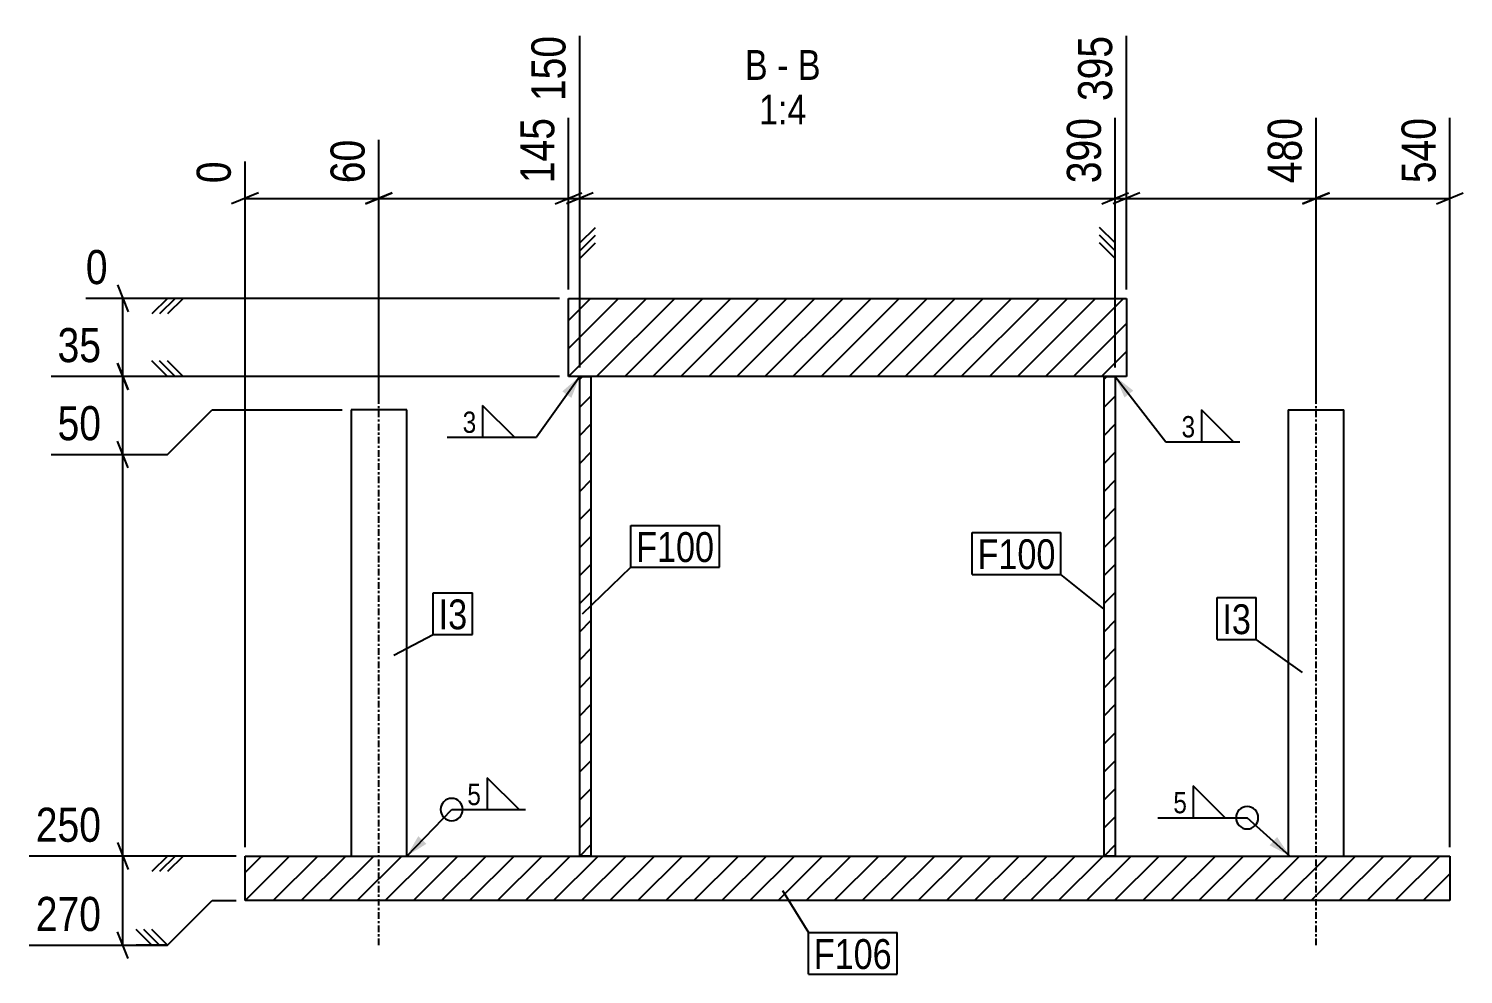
# Model space of a CAD drawing. Header units: millimetres. Extents: x 9 to 44046, y 10 to 1738.
# Drawn here: x 9 to 652, y 10 to 434 of the extents above; entities that cross this region are included whole.
import ezdxf

# ---------------------------------------------------------------- set-up
doc = ezdxf.new("R2010")
doc.units = ezdxf.units.MM
doc.linetypes.add('DXK_LINE_DOT2', pattern=[3.9198, 1.9599, -1.9599])
doc.linetypes.add('DXK_LINE_DOT3', pattern=[5.9187, 2.979, -0.9799, 0.9799, -0.9799])
for name, color, linetype in [('MÅLSÆTNING', 7, 'Continuous'), ('STÅL', 7, 'Continuous'), ('TEKST', 7, 'Continuous')]:
    doc.layers.add(name, color=color, linetype=linetype)
doc.styles.add('Arial Narrow', font='ARIALN.TTF', dxfattribs={"height": 0.2})

msp = doc.modelspace()

# ---------------------------------------------------------------- hatches: boundary and pattern name
at = {"layer": 'STÅL', "linetype": 'Continuous'}
h = msp.add_hatch(dxfattribs=at)
h.set_pattern_fill('', scale=2.8, style=0, pattern_type=0)
h.set_pattern_definition([(45, (251.279, 277.624), (-6.28618, 6.28618), [])])
h.paths.add_polyline_path([(251.28, 312.62), (251.28, 277.62), (501.28, 277.62), (501.28, 312.62)])
h = msp.add_hatch(dxfattribs=at)
h.set_pattern_fill('', scale=2.8, style=0, pattern_type=0)
h.set_pattern_definition([(45, (256.2846, 62.624), (-6.28618, 6.28618), [])])
h.paths.add_polyline_path([(256.28, 277.62), (256.28, 62.62), (261.28, 62.62), (261.28, 277.62)])
h = msp.add_hatch(dxfattribs=at)
h.set_pattern_fill('', scale=2.8, style=0, pattern_type=0)
h.set_pattern_definition([(45, (491.279, 62.624), (-6.28618, 6.28618), [])])
h.paths.add_polyline_path([(491.28, 277.62), (491.28, 62.62), (496.28, 62.62), (496.28, 277.62)])
h = msp.add_hatch(dxfattribs=at)
h.set_pattern_fill('', scale=2.8, style=0, pattern_type=0)
h.set_pattern_definition([(45, (106.279, 42.624), (-6.28618, 6.28618), [])])
h.paths.add_polyline_path([(106.28, 62.62), (106.28, 42.62), (646.28, 42.62), (646.28, 62.62)])
at = {"layer": 'TEKST', "linetype": 'Continuous'}
for points in [[(248.46, 270.92), (256.28, 277.62), (252.53, 268.02)], [(500.43, 268.19), (496.28, 277.62), (504.38, 271.25)], [(187.53, 68.08), (178.78, 62.62), (183.93, 71.55)], [(568.81, 71.16), (574.6, 62.62), (565.48, 67.43)]]:
    msp.add_hatch(color=3, dxfattribs=at).paths.add_polyline_path(points)

# ---------------------------------------------------------------- linework, layer by layer
at = {"layer": 'MÅLSÆTNING', "color": 7, "linetype": 'Continuous'}
for p, q in [((256.28, 281.62), (256.28, 430.31)), ((501.28, 316.62), (501.28, 430.31)), ((501.28, 316.62), (501.28, 430.31)), ((251.28, 316.62), (251.28, 393.51)), ((251.28, 316.62), (251.28, 393.51)), ((496.28, 281.62), (496.28, 393.51)), ((496.28, 281.62), (496.28, 393.51)), ((586.28, 266.62), (586.28, 393.51)), ((646.28, 66.62), (646.28, 393.51)), ((166.28, 266.62), (166.28, 383.76)), ((166.28, 266.62), (166.28, 383.76)), ((106.28, 66.62), (106.28, 374.01)), ((112.28, 359.86), (100.28, 355.06)), ((106.28, 357.46), (166.28, 357.46)), ((172.28, 359.86), (160.28, 355.06)), ((160.28, 355.06), (172.28, 359.86)), ((166.28, 357.46), (251.28, 357.46)), ((245.28, 355.06), (257.28, 359.86)), ((245.28, 355.06), (257.28, 359.86)), ((262.28, 359.86), (250.28, 355.06)), ((262.28, 359.86), (250.28, 355.06)), ((251.28, 357.46), (256.28, 357.46)), ((256.28, 357.46), (496.28, 357.46)), ((490.28, 355.06), (502.28, 359.86)), ((490.28, 355.06), (502.28, 359.86)), ((507.28, 359.86), (495.28, 355.06)), ((507.28, 359.86), (495.28, 355.06)), ((496.28, 357.46), (501.28, 357.46)), ((501.28, 357.46), (586.28, 357.46)), ((580.28, 355.06), (592.28, 359.86)), ((586.28, 357.46), (646.28, 357.46)), ((640.28, 355.06), (652.28, 359.86)), ((256.28, 337.46), (263.28, 344.46)), ((256.28, 330.46), (256.28, 344.46)), ((256.28, 337.46), (263.28, 344.46)), ((256.28, 330.46), (256.28, 344.46)), ((256.28, 333.96), (263.28, 340.96)), ((256.28, 333.96), (263.28, 340.96)), ((496.28, 337.46), (489.28, 344.46)), ((496.28, 337.46), (489.28, 344.46)), ((496.28, 333.96), (489.28, 340.96)), ((496.28, 333.96), (489.28, 340.96)), ((496.28, 330.46), (496.28, 344.46)), ((496.28, 330.46), (496.28, 344.46)), ((256.28, 330.46), (263.28, 337.46)), ((256.28, 330.46), (263.28, 337.46)), ((496.28, 330.46), (489.28, 337.46)), ((496.28, 330.46), (489.28, 337.46)), ((49.08, 318.62), (53.88, 306.62)), ((247.28, 312.62), (34.93, 312.62)), ((51.48, 277.62), (51.48, 312.62)), ((71.48, 312.62), (64.48, 305.62)), ((78.48, 312.62), (64.48, 312.62)), ((74.98, 312.62), (67.98, 305.62)), ((78.48, 312.62), (71.48, 305.62)), ((53.88, 271.62), (49.08, 283.62)), ((49.08, 283.62), (53.88, 271.62)), ((71.48, 277.62), (64.48, 284.62)), ((71.48, 277.62), (64.48, 284.62)), ((74.98, 277.62), (67.98, 284.62)), ((74.98, 277.62), (67.98, 284.62)), ((78.48, 277.62), (71.48, 284.62)), ((78.48, 277.62), (71.48, 284.62)), ((247.28, 277.62), (19.35, 277.62)), ((247.28, 277.62), (19.35, 277.62)), ((51.48, 242.62), (51.48, 277.62)), ((78.48, 277.62), (64.48, 277.62)), ((78.48, 277.62), (64.48, 277.62)), ((71.48, 242.62), (91.48, 262.62)), ((71.48, 242.62), (91.48, 262.62)), ((91.48, 262.62), (149.78, 262.62)), ((91.48, 262.62), (149.78, 262.62)), ((53.88, 236.62), (49.08, 248.62)), ((53.88, 236.62), (49.08, 248.62)), ((19.35, 242.62), (71.48, 242.62)), ((51.48, 62.62), (51.48, 242.62)), ((49.08, 68.62), (53.88, 56.62)), ((49.08, 68.62), (53.88, 56.62)), ((102.28, 62.62), (9.6, 62.62)), ((51.48, 22.62), (51.48, 62.62)), ((71.48, 62.62), (64.48, 55.62)), ((78.48, 62.62), (64.48, 62.62)), ((71.48, 62.62), (64.48, 55.62)), ((78.48, 62.62), (64.48, 62.62)), ((74.98, 62.62), (67.98, 55.62)), ((74.98, 62.62), (67.98, 55.62)), ((78.48, 62.62), (71.48, 55.62)), ((78.48, 62.62), (71.48, 55.62)), ((71.48, 22.62), (91.48, 42.62)), ((91.48, 42.62), (102.28, 42.62)), ((53.88, 16.62), (49.08, 28.62)), ((64.48, 22.62), (57.48, 29.62)), ((67.98, 22.62), (60.98, 29.62)), ((71.48, 22.62), (64.48, 29.62)), ((9.6, 22.62), (71.48, 22.62)), ((71.48, 22.62), (57.48, 22.62))]:
    msp.add_line(p, q, dxfattribs=at)
at = {"layer": 'STÅL', "color": 2, "linetype": 'Continuous'}
for p, q in [((251.28, 277.62), (251.28, 312.62)), ((251.28, 312.62), (501.28, 312.62)), ((501.28, 312.62), (501.28, 277.62)), ((501.28, 277.62), (251.28, 277.62)), ((256.28, 62.62), (256.28, 277.62)), ((256.28, 277.62), (261.28, 277.62)), ((261.28, 277.62), (261.28, 62.62)), ((491.28, 62.62), (491.28, 277.62)), ((491.28, 277.62), (496.28, 277.62)), ((496.28, 277.62), (496.28, 62.62)), ((153.78, 262.62), (153.78, 62.62)), ((178.78, 262.62), (153.78, 262.62)), ((178.78, 62.62), (178.78, 262.62)), ((573.78, 262.62), (573.78, 62.62)), ((573.78, 262.62), (598.78, 262.62)), ((598.78, 62.62), (598.78, 262.62)), ((106.28, 42.62), (106.28, 62.62)), ((106.28, 62.62), (646.28, 62.62)), ((261.28, 62.62), (256.28, 62.62)), ((496.28, 62.62), (491.28, 62.62)), ((646.28, 62.62), (646.28, 42.62)), ((646.28, 42.62), (106.28, 42.62))]:
    msp.add_line(p, q, dxfattribs=at)
at = {"layer": 'STÅL', "color": 7, "linetype": 'DXK_LINE_DOT3'}
for p, q in [((166.28, 22.62), (166.28, 302.62)), ((586.28, 22.62), (586.28, 302.62))]:
    msp.add_line(p, q, dxfattribs=at)
at = {"layer": 'STÅL', "color": 7, "linetype": 'DXK_LINE_DOT2'}
for p, q in [((153.78, 62.62), (178.78, 62.62)), ((573.78, 62.62), (598.78, 62.62))]:
    msp.add_line(p, q, dxfattribs=at)
at = {"layer": 'TEKST', "color": 3, "linetype": 'Continuous'}
for p, q in [((256.28, 277.62), (236.9, 250.33)), ((496.28, 277.62), (519, 248.31)), ((178.78, 62.62), (198.9, 83.45)), ((574.6, 62.62), (555.41, 79.79))]:
    msp.add_line(p, q, dxfattribs=at)
for centre, start, end in [((198.9, 83.45), 90, 270), ((555.41, 79.79), 90, 270), ((555.41, 79.79), 270, 90)]:
    msp.add_arc(centre, 5, start, end, dxfattribs=at)

# ---------------------------------------------------------------- wipeouts: each hides what was drawn before it
at = {"color": 0, "linetype": 'Continuous'}
for points in [[(340.52, 410.56), (340.52, 424.56), (330.3, 424.56), (330.3, 410.56)], [(349.82, 410.56), (349.82, 424.56), (344.72, 424.56), (344.72, 410.56)], [(364.25, 410.56), (364.25, 424.56), (354.02, 424.56), (354.02, 410.56)], [(357.94, 390.56), (357.94, 404.56), (336.61, 404.56), (336.61, 390.56)]]:
    msp.add_wipeout(points, dxfattribs=at).dxf.layer = 'TEKST'
at = {"color": 0}
for points in [[(210.7, 251.53), (210.7, 263.13), (203.01, 263.13), (203.01, 251.53)], [(532.89, 249.51), (532.89, 261.11), (525.2, 261.11), (525.2, 249.51)], [(316.53, 194.45), (316.53, 208.45), (281.57, 208.45), (281.57, 194.45)], [(469.55, 191.25), (469.55, 205.25), (434.59, 205.25), (434.59, 191.25)], [(205.85, 164.27), (205.85, 178.27), (193.06, 178.27), (193.06, 164.27)], [(557.1, 162.11), (557.1, 176.11), (544.3, 176.11), (544.3, 162.11)], [(212.8, 84.65), (212.8, 96.25), (205.1, 96.25), (205.1, 84.65)], [(529.21, 80.99), (529.21, 92.59), (521.52, 92.59), (521.52, 80.99)], [(396.16, 12), (396.16, 26), (361.2, 26), (361.2, 12)]]:
    msp.add_wipeout(points, dxfattribs=at).dxf.layer = 'TEKST'

# ---------------------------------------------------------------- next in the draw order: linework, layer by layer
at = {"layer": 'TEKST', "color": 3, "linetype": 'Continuous'}
for p, q in [((227.04, 250.33), (212.76, 264.61)), ((212.76, 264.61), (212.76, 250.33)), ((549.24, 248.31), (534.95, 262.59)), ((534.95, 262.59), (534.95, 248.31)), ((196.81, 250.33), (236.9, 250.33)), ((212.76, 250.33), (227.04, 250.33)), ((519, 248.31), (552.09, 248.31)), ((534.95, 248.31), (549.24, 248.31)), ((229.14, 83.45), (214.85, 97.73)), ((214.85, 97.73), (214.85, 83.45)), ((545.55, 79.79), (531.27, 94.08)), ((531.27, 94.08), (531.27, 79.79)), ((198.9, 83.45), (232, 83.45)), ((214.85, 83.45), (229.14, 83.45)), ((515.32, 79.79), (555.41, 79.79)), ((531.27, 79.79), (545.55, 79.79))]:
    msp.add_line(p, q, dxfattribs=at)
msp.add_arc((198.9, 83.45), 5, 270, 90, dxfattribs=at)

# ---------------------------------------------------------------- next in the draw order: texts
at = {"layer": 'TEKST', "color": 3, "linetype": 'Continuous', "style": 'Arial Narrow'}
for s, height, p in [('B', 13.36, (330.3, 410.56)), ('B', 13.36, (354.02, 410.56)), ('-', 13.36, (344.72, 410.56)), ('1:4', 13.362, (336.61, 390.56))]:
    msp.add_text(s, height=height, dxfattribs=at).set_placement(p)
at = {"layer": 'TEKST', "color": 3, "style": 'Arial Narrow'}
for s, p in [('3', (203.81, 252.33)), ('3', (526, 250.31)), ('5', (205.9, 85.45)), ('5', (522.32, 81.79))]:
    msp.add_text(s, height=9.54, dxfattribs=at).set_placement(p)

# ---------------------------------------------------------------- next in the draw order: wipeouts: each hides what was drawn before it
at = {"color": 0, "linetype": 'Continuous'}
for points in [[(253.08, 433.51), (230.68, 433.51), (230.68, 397.86), (253.08, 397.86)], [(498.08, 433.51), (475.68, 433.51), (475.68, 397.86), (498.08, 397.86)], [(583.08, 396.71), (560.68, 396.71), (560.68, 361.06), (583.08, 361.06)], [(643.08, 396.71), (620.68, 396.71), (620.68, 361.06), (643.08, 361.06)], [(163.08, 386.96), (140.68, 386.96), (140.68, 361.06), (163.08, 361.06)], [(103.08, 377.21), (80.68, 377.21), (80.68, 361.06), (103.08, 361.06)], [(47.88, 315.82), (47.88, 338.22), (31.73, 338.22), (31.73, 315.82)], [(44.96, 280.82), (44.96, 303.22), (19.06, 303.22), (19.06, 280.82)], [(44.96, 245.82), (44.96, 268.22), (19.06, 268.22), (19.06, 245.82)], [(44.96, 65.82), (44.96, 88.22), (9.31, 88.22), (9.31, 65.82)], [(44.96, 25.82), (44.96, 48.22), (9.31, 48.22), (9.31, 25.82)]]:
    msp.add_wipeout(points, dxfattribs=at).dxf.layer = 'MÅLSÆTNING'
at = {"color": 0}
for points in [[(316.53, 194.45), (316.53, 208.45), (281.57, 208.45), (281.57, 194.45)], [(469.55, 191.25), (469.55, 205.25), (434.59, 205.25), (434.59, 191.25)], [(205.85, 164.27), (205.85, 178.27), (193.06, 178.27), (193.06, 164.27)], [(557.1, 162.11), (557.1, 176.11), (544.3, 176.11), (544.3, 162.11)], [(396.16, 12), (396.16, 26), (361.2, 26), (361.2, 12)]]:
    msp.add_wipeout(points, dxfattribs=at).dxf.layer = 'TEKST'

# ---------------------------------------------------------------- next in the draw order: linework, layer by layer
at = {"layer": 'MÅLSÆTNING', "color": 7, "linetype": 'Continuous'}
for p, q in [((256.28, 281.62), (256.28, 430.31)), ((586.28, 266.62), (586.28, 393.51)), ((592.28, 359.86), (580.28, 355.06)), ((19.35, 242.62), (71.48, 242.62)), ((102.28, 62.62), (9.6, 62.62))]:
    msp.add_line(p, q, dxfattribs=at)
at = {"layer": 'TEKST', "color": 7, "linetype": 'Continuous'}
for p, q in [((279.17, 210.85), (318.93, 210.85)), ((279.17, 192.05), (279.17, 210.85)), ((318.93, 192.05), (318.93, 210.85)), ((432.19, 207.65), (471.95, 207.65)), ((432.19, 188.85), (432.19, 207.65)), ((471.95, 188.85), (471.95, 207.65)), ((257.58, 171.16), (279.17, 192.05)), ((279.17, 192.05), (318.93, 192.05)), ((432.19, 188.85), (471.95, 188.85)), ((491.28, 173.29), (471.95, 188.85)), ((190.66, 180.67), (208.25, 180.67)), ((190.66, 161.87), (190.66, 180.67)), ((208.25, 161.87), (208.25, 180.67)), ((541.9, 178.51), (559.5, 178.51)), ((541.9, 159.71), (541.9, 178.51)), ((559.5, 159.71), (559.5, 178.51)), ((172.96, 152.69), (190.66, 161.87)), ((190.66, 161.87), (208.25, 161.87)), ((541.9, 159.71), (559.5, 159.71)), ((580.28, 144.89), (559.5, 159.71)), ((347.12, 47.15), (358.8, 28.4)), ((358.8, 28.4), (398.56, 28.4)), ((358.8, 9.6), (358.8, 28.4)), ((398.56, 9.6), (398.56, 28.4)), ((358.8, 9.6), (398.56, 9.6))]:
    msp.add_line(p, q, dxfattribs=at)

# ---------------------------------------------------------------- next in the draw order: texts
at = {"layer": 'MÅLSÆTNING', "color": 3, "linetype": 'Continuous', "style": 'Arial Narrow'}
for s, height, p in [('150', 15.271, (249.88, 401.06)), ('395', 15.271, (494.88, 401.06)), ('480', 15.271, (579.88, 364.26)), ('540', 15.271, (639.88, 364.26)), ('60', 15.271, (159.88, 364.26)), ('0', 15.27, (99.88, 364.26))]:
    msp.add_text(s, height=height, rotation=90.00021, dxfattribs=at).set_placement(p)
for s, height, p in [('0', 15.27, (34.93, 319.02)), ('35', 15.271, (22.26, 284.02)), ('50', 15.271, (22.26, 249.02)), ('250', 15.271, (12.51, 69.02)), ('270', 15.271, (12.51, 29.02))]:
    msp.add_text(s, height=height, dxfattribs=at).set_placement(p)
at = {"layer": 'TEKST', "color": 3, "style": 'Arial Narrow'}
for s, p in [('F100', (281.57, 194.45)), ('F100', (434.59, 191.25)), ('I3', (193.06, 164.27)), ('I3', (544.3, 162.11)), ('F106', (361.2, 12))]:
    msp.add_text(s, height=13.362, dxfattribs=at).set_placement(p)

# ---------------------------------------------------------------- next in the draw order: wipeouts: each hides what was drawn before it
at = {"color": 0, "linetype": 'Continuous'}
for points in [[(248.08, 396.71), (225.68, 396.71), (225.68, 361.06), (248.08, 361.06)], [(493.08, 396.71), (470.68, 396.71), (470.68, 361.06), (493.08, 361.06)]]:
    msp.add_wipeout(points, dxfattribs=at).dxf.layer = 'MÅLSÆTNING'

# ---------------------------------------------------------------- next in the draw order: texts
at = {"layer": 'MÅLSÆTNING', "color": 3, "linetype": 'Continuous', "style": 'Arial Narrow'}
for s, p in [('145', (244.88, 364.26)), ('390', (489.88, 364.26))]:
    msp.add_text(s, height=15.271, rotation=90.00021, dxfattribs=at).set_placement(p)

doc.saveas('drawing.dxf')
